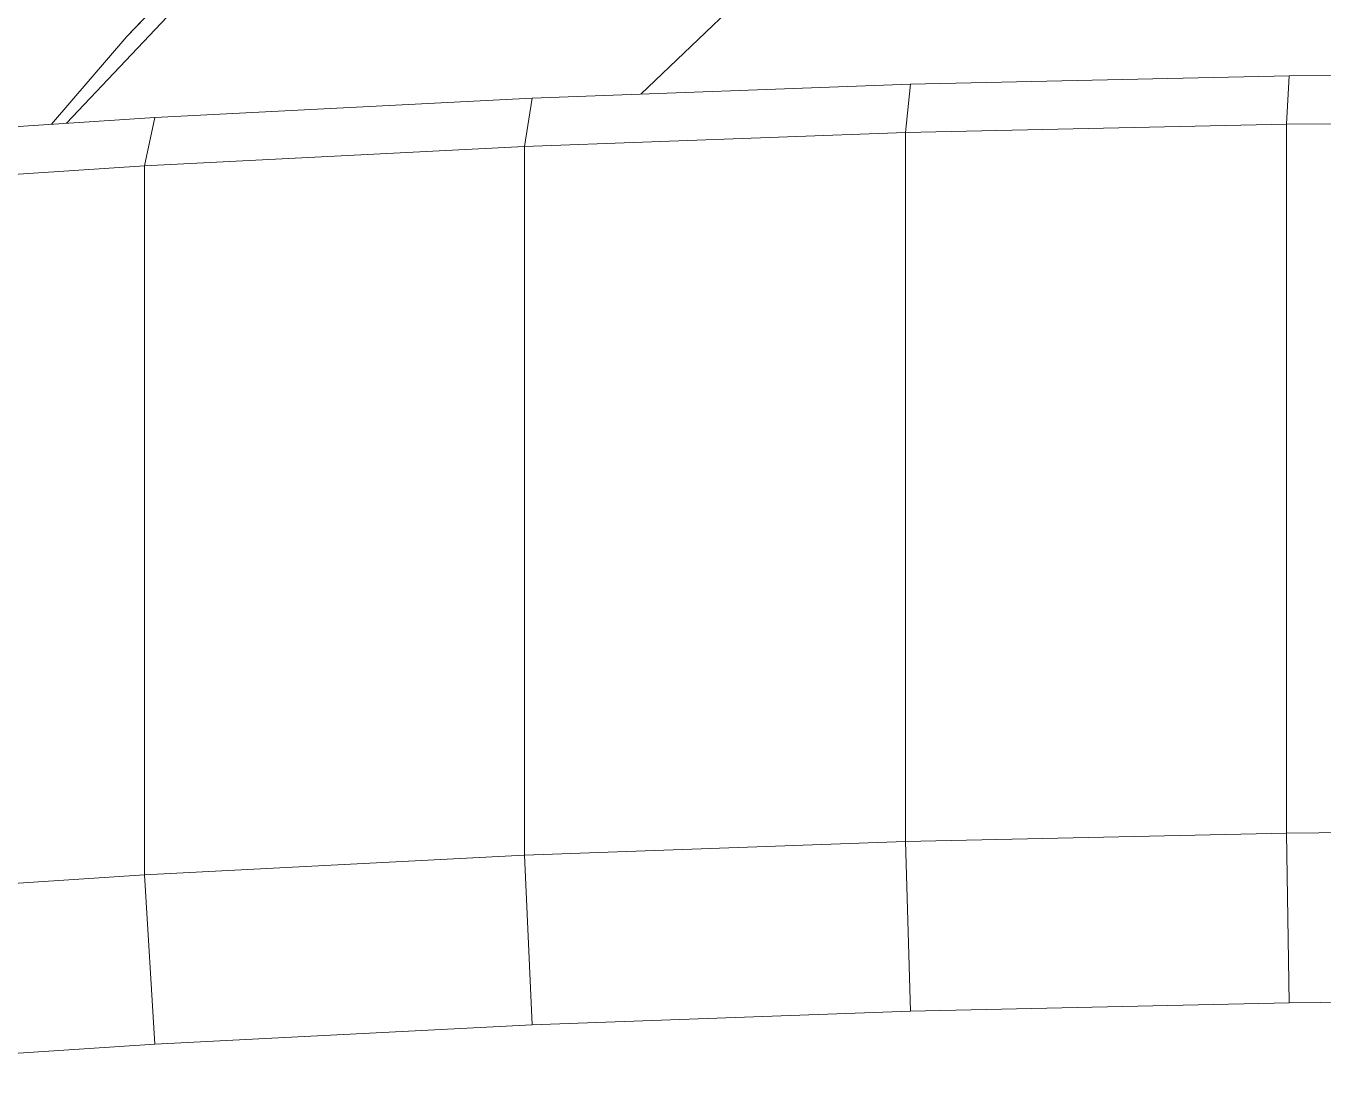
# Model space of a CAD drawing. Header units: inches. Extents: x -827 to 154, y -802 to 207.
# Drawn here: x -512.291 to -510.89, y -205.676 to -204.55 of the extents above; entities that cross this region are included whole.
import ezdxf

# ---------------------------------------------------------------- set-up
doc = ezdxf.new("R2010")
doc.units = ezdxf.units.IN
doc.header["$MEASUREMENT"] = 0
doc.layers.add('Layer0', color=7, linetype='Continuous', lineweight=9)
doc.layers.add('Miter_Saw_Station_skp', color=8, linetype='Continuous', lineweight=9)

# ---------------------------------------------------------------- blocks, each defined once
blk = doc.blocks.new('Miter_Saw_Station_skp_147-402587-Level 1')
at = {"layer": 'Layer0'}
for p, q in [((4.8598, 1.1598), (4.421, 1.1308)), ((4.8598, 1.1598), (4.421, 1.1308)), ((4.421, 1.1308), (3.981, 1.1083)), ((4.421, 1.1308), (3.981, 1.1083)), ((4.4327, 0.9335), (4.421, 1.1308)), ((4.421, 1.1308), (4.4327, 0.9335)), ((3.981, 1.1083), (3.5403, 1.0923)), ((3.981, 1.1083), (3.5403, 1.0923)), ((3.9899, 0.9108), (3.981, 1.1083)), ((3.981, 1.1083), (3.9899, 0.9108)), ((3.5403, 1.0923), (3.099, 1.0826)), ((3.5403, 1.0923), (3.099, 1.0826)), ((3.5403, 1.0923), (3.5462, 0.8946)), ((3.5462, 0.8946), (3.5403, 1.0923)), ((3.099, 1.0826), (2.6575, 1.0794)), ((2.6575, 1.0794), (3.099, 1.0826)), ((3.102, 0.8849), (3.099, 1.0826)), ((3.102, 0.8849), (3.099, 1.0826)), ((4.8745, 0.9626), (4.4327, 0.9335)), ((4.4327, 0.9335), (4.8745, 0.9626)), ((4.4327, 0.9335), (3.9899, 0.9108)), ((3.9899, 0.9108), (4.4327, 0.9335)), ((4.4327, 0.9335), (4.4327, 0.108)), ((4.4327, 0.108), (4.4327, 0.9335)), ((3.9899, 0.9108), (3.5462, 0.8946)), ((3.5462, 0.8946), (3.9899, 0.9108)), ((3.9899, 0.0854), (3.9899, 0.9108)), ((3.9899, 0.9108), (3.9899, 0.0854)), ((3.5462, 0.8946), (3.102, 0.8849)), ((3.102, 0.8849), (3.5462, 0.8946)), ((3.5462, 0.0692), (3.5462, 0.8946)), ((3.5462, 0.8946), (3.5462, 0.0692)), ((3.102, 0.8849), (2.6575, 0.8817)), ((3.102, 0.8849), (2.6575, 0.8817)), ((3.102, 0.0595), (3.102, 0.8849)), ((3.102, 0.8849), (3.102, 0.0595)), ((4.8745, 0.1371), (4.4327, 0.108)), ((4.4327, 0.108), (4.8745, 0.1371)), ((4.4327, 0.108), (3.9899, 0.0854)), ((3.9899, 0.0854), (4.4327, 0.108)), ((4.421, 0.0515), (4.4327, 0.108)), ((4.4327, 0.108), (4.421, 0.0515)), ((3.9899, 0.0854), (3.5462, 0.0692)), ((3.5462, 0.0692), (3.9899, 0.0854)), ((3.981, 0.029), (3.9899, 0.0854)), ((3.9899, 0.0854), (3.981, 0.029)), ((4.8598, 0.0804), (4.421, 0.0515)), ((4.421, 0.0515), (4.8598, 0.0804)), ((3.5462, 0.0692), (3.102, 0.0595)), ((3.102, 0.0595), (3.5462, 0.0692)), ((3.5462, 0.0692), (3.5403, 0.0129)), ((3.5403, 0.0129), (3.5462, 0.0692)), ((3.102, 0.0595), (2.6575, 0.0562)), ((2.6575, 0.0562), (3.102, 0.0595)), ((3.099, 0.0032), (3.102, 0.0595)), ((3.102, 0.0595), (3.099, 0.0032)), ((4.421, 0.0515), (3.981, 0.029)), ((3.981, 0.029), (4.421, 0.0515)), ((3.981, 0.029), (3.5403, 0.0129)), ((3.5403, 0.0129), (3.981, 0.029)), ((3.099, 0.0032), (2.6575, 0)), ((2.6575, 0), (3.099, 0.0032)), ((3.5403, 0.0129), (3.099, 0.0032)), ((3.099, 0.0032), (3.5403, 0.0129))]:
    blk.add_line(p, q, dxfattribs=at)
blk = doc.blocks.new('Miter_Saw_Station_skp_146-402586-Level 1')
at = {"rotation": 90.00000000000001}
blk.add_blockref('Miter_Saw_Station_skp_147-402587-Level 1', (14.7319, 5.7274), dxfattribs=at)
blk = doc.blocks.new('Miter_Saw_Station_skp_115-402555-Level 1')
at = {"layer": 'Layer0'}
for p, q in [((10.5101, 11.6639), (10.842, 11.9803)), ((10.842, 11.9803), (10.5101, 11.6639))]:
    blk.add_line(p, q, dxfattribs=at)
blk = doc.blocks.new('Miter_Saw_Station_skp_112-402552-Level 1')
blk.add_blockref('Miter_Saw_Station_skp_115-402555-Level 1', (0, 2.5809))
blk = doc.blocks.new('Miter_Saw_Station_skp_111-402551-Level 1')
at = {"layer": 'Layer0'}
for p, q in [((13.3045, 4.1216), (13.3921, 4.2236)), ((13.3921, 4.2236), (13.3045, 4.1216)), ((13.0582, 3.8632), (13.3045, 4.1216)), ((13.3045, 4.1216), (13.0582, 3.8632))]:
    blk.add_line(p, q, dxfattribs=at)
blk = doc.blocks.new('Miter_Saw_Station_skp_86-402526-Level 1')
blk.add_blockref('Miter_Saw_Station_skp_111-402551-Level 1', (0, 0))
blk = doc.blocks.new('Miter_Saw_Station_skp_85-402525-Level 1')
at = {"layer": 'Layer0'}
blk.add_line((18.2729, 3.834), (18.652, 4.235), dxfattribs=at)
blk.add_line((18.2729, 3.834), (18.652, 4.235), dxfattribs=at)
blk = doc.blocks.new('Miter_Saw_Station_skp_24-402464-Level 1')
at = {"rotation": 90.00000000000001}
for name, p in [('Miter_Saw_Station_skp_85-402525-Level 1', (25.3046, 0.0713)), ('Miter_Saw_Station_skp_86-402526-Level 1', (25.2921, 5.3485)), ('Miter_Saw_Station_skp_112-402552-Level 1', (35.6646, 7.212))]:
    blk.add_blockref(name, p, dxfattribs=at)
blk.add_blockref('Miter_Saw_Station_skp_146-402586-Level 1', (6.396, 8.472))
blk = doc.blocks.new('Miter_Saw_Station_skp_1-402441-Level 1')
at = {"xscale": 0.9269999999999998, "yscale": 0.9269999999999998, "zscale": 0.9269999999999998, "rotation": 180}
blk.add_blockref('Miter_Saw_Station_skp_24-402464-Level 1', (27.9036, 71.9204), dxfattribs=at)
blk = doc.blocks.new('Miter_Saw_Station_skp-402418-Level 1')
blk.add_blockref('Miter_Saw_Station_skp_1-402441-Level 1', (0, 0))

msp = doc.modelspace()

# ---------------------------------------------------------------- block references
at = {"layer": 'Miter_Saw_Station_skp', "color": 7, "rotation": 269.9999999999997}
msp.add_blockref('Miter_Saw_Station_skp-402418-Level 1', (-566.811294, -196.282674), dxfattribs=at)

doc.saveas('drawing.dxf')
